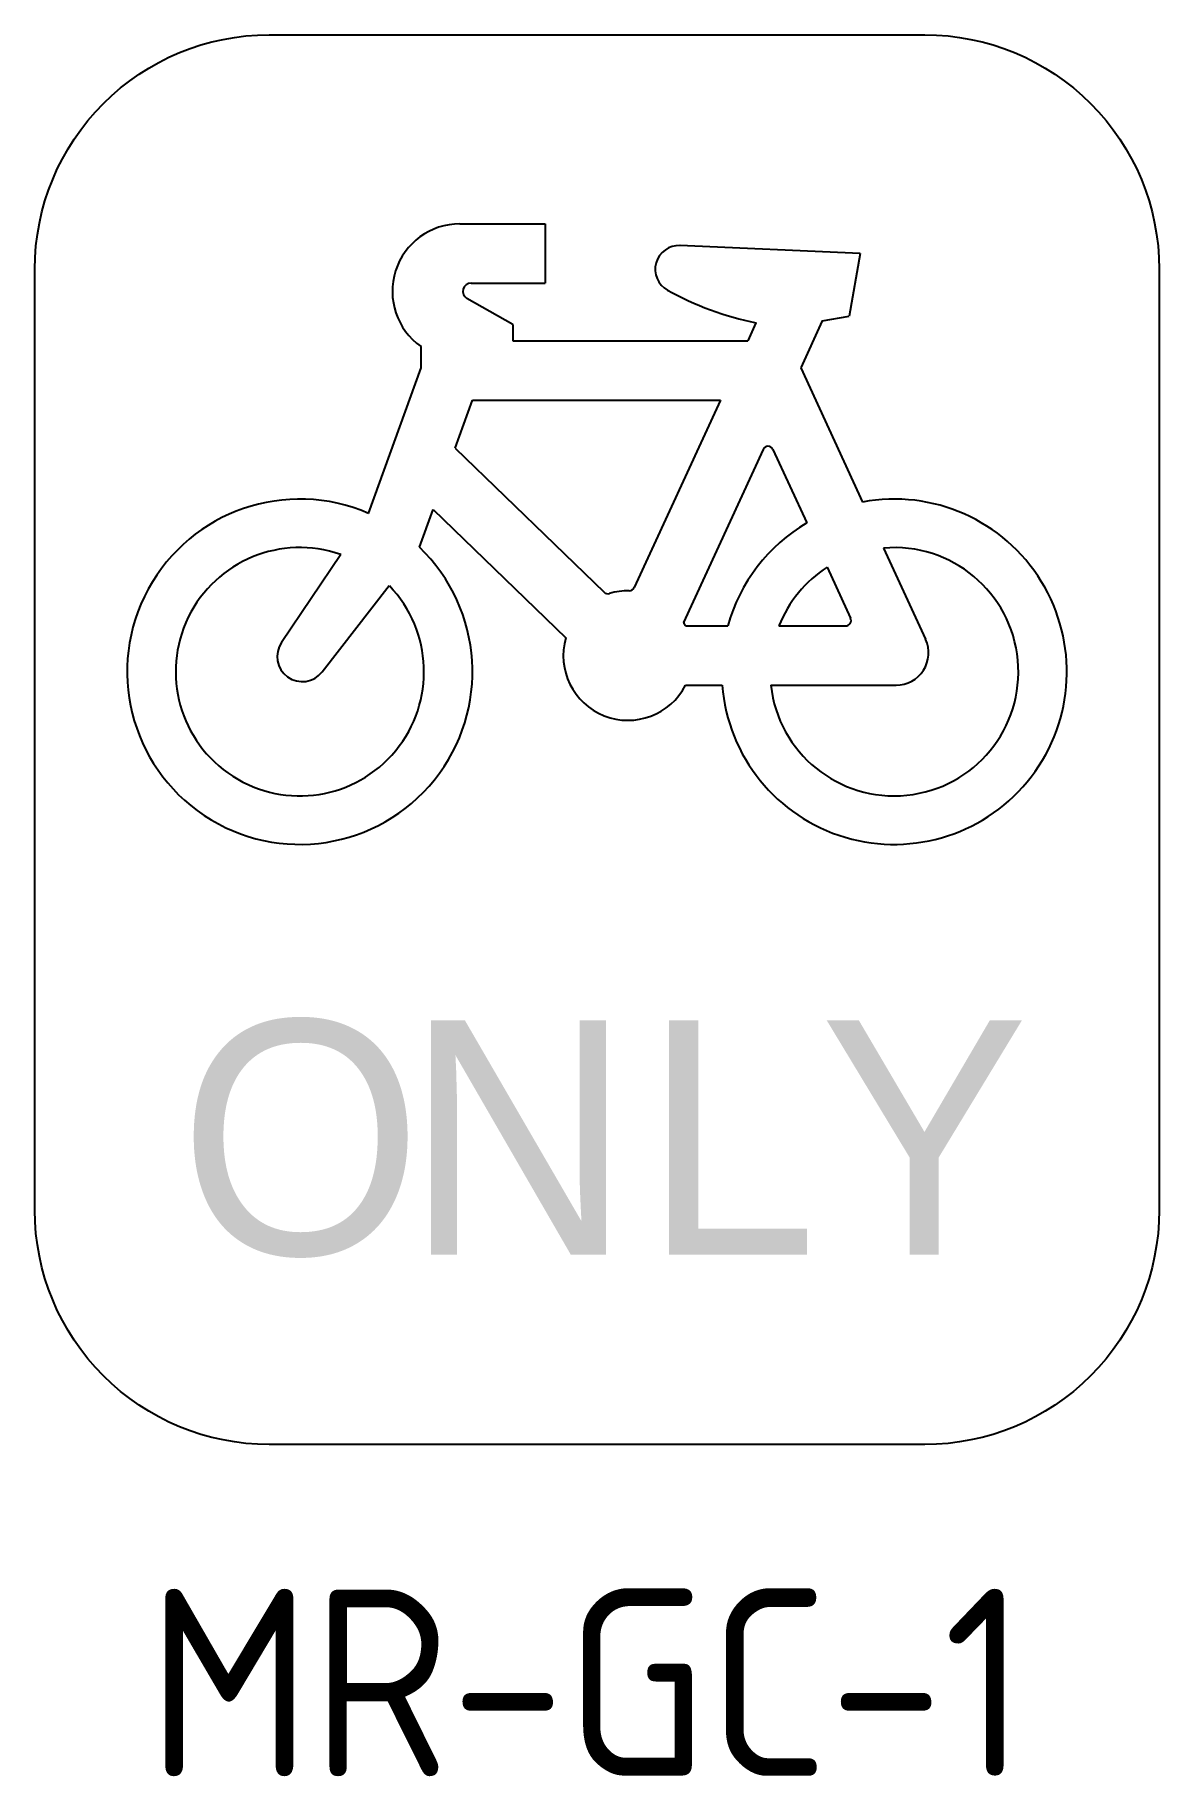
# Model space of a CAD drawing. Extents: x 187.4 to 202.4, y 149.1 to 172.4.
import ezdxf
from ezdxf.enums import TextEntityAlignment as Align

# ---------------------------------------------------------------- set-up
doc = ezdxf.new("R2010")
doc.units = 0
doc.layers.add('L18', color=4, linetype='CONTINUOUS')
doc.layers.add('T25', color=1, linetype='CONTINUOUS')
doc.styles.add('DSERIES', font='Dseries.shx')
doc.styles.add('ISO', font='iso.shx')

msp = doc.modelspace()

# ---------------------------------------------------------------- linework, layer by layer
at = {"layer": 'L18'}
for p, q in [((193.107, 169.831), (194.247, 169.831)), ((194.247, 169.831), (194.247, 169.039)), ((198.446, 169.435), (196.044, 169.542)), ((198.446, 169.435), (198.302, 168.6)), ((193.256, 169.039), (194.247, 169.039)), ((193.815, 168.487), (193.202, 168.837)), ((193.815, 168.487), (193.815, 168.271)), ((197.058, 168.511), (196.948, 168.271)), ((197.942, 168.537), (197.654, 167.911)), ((197.942, 168.537), (198.302, 168.6)), ((192.589, 167.911), (192.589, 168.195)), ((193.815, 168.271), (196.948, 168.271)), ((191.889, 165.969), (192.589, 167.911)), ((197.654, 167.911), (198.478, 166.12)), ((193.044, 166.839), (193.275, 167.479)), ((193.275, 167.479), (196.584, 167.479)), ((196.584, 167.479), (195.433, 164.978)), ((193.044, 166.839), (195.032, 164.917)), ((197.153, 166.822), (196.092, 164.515)), ((197.284, 166.822), (197.734, 165.842)), ((192.567, 165.517), (192.749, 166.022)), ((192.749, 166.022), (194.52, 164.31)), ((191.518, 165.419), (190.728, 164.244)), ((198.761, 165.506), (199.32, 164.289)), ((198.007, 165.249), (198.319, 164.57)), ((192.166, 165.003), (191.268, 163.852)), ((196.118, 164.468), (196.681, 164.468)), ((197.363, 164.468), (198.254, 164.468)), ((196.118, 163.676), (196.605, 163.676)), ((197.256, 163.676), (198.928, 163.676))]:
    msp.add_line(p, q, dxfattribs=at)
msp.add_lwpolyline([(187.437, 156.672), (187.437, 169.228, -0.414214), (190.562, 172.353), (199.312, 172.353, -0.414214), (202.437, 169.228), (202.437, 156.672, -0.414214), (199.312, 153.547), (190.562, 153.547, -0.414214)], format="xyb", close=True, dxfattribs=at)
for centre, radius, start, end in [((193.107, 168.931), 0.9, 90, 234.8507), ((196.03, 169.225), 0.317, 87.4489, 240.9903), ((193.256, 168.931), 0.108, 90, 240.2551), ((197.895, 172.589), 4.163, 240.9903, 258.4116), ((197.218, 166.792), 0.072, 24.7024, 155.2976), ((190.972, 163.856), 2.303, 66.5443, 46.1551), ((198.902, 163.856), 2.303, 184.4808, 100.604), ((198.902, 163.856), 2.303, 120.4509, 164.5959), ((190.972, 163.856), 1.656, 70.7253, 43.84), ((198.902, 163.856), 1.656, 186.2401, 94.8922), ((198.902, 163.856), 1.656, 122.7129, 158.3112), ((195.351, 164.072), 0.864, 88.9556, 106.7092), ((195.368, 165.008), 0.072, 268.9556, 335.2976), ((195.082, 164.968), 0.072, 225.9625, 286.7092), ((195.351, 164.072), 0.864, 27.2796, 30.8756), ((198.254, 164.54), 0.072, 270, 24.7024), ((191.005, 164.058), 0.334, 146.0597, 322.0368), ((195.351, 164.072), 0.864, 164.0361, 332.7204), ((198.928, 164.108), 0.432, 270, 24.7024)]:
    msp.add_arc(centre, radius, start, end, dxfattribs=at)

# ---------------------------------------------------------------- texts
at = {"layer": 'L18', "style": 'DSERIES'}
for s, p in [('O', (189.359, 156.08)), ('N', (192.379, 156.08)), ('L', (195.555, 156.08)), ('Y', (197.91, 156.08))]:
    msp.add_text(s, height=3.125, dxfattribs=at).set_placement(p)
at = {"layer": 'T25', "style": 'ISO'}
msp.add_text('MR-GC-1', height=2.5, dxfattribs=at).set_placement((194.809, 149.122), align=Align.CENTER)

doc.saveas('drawing.dxf')
